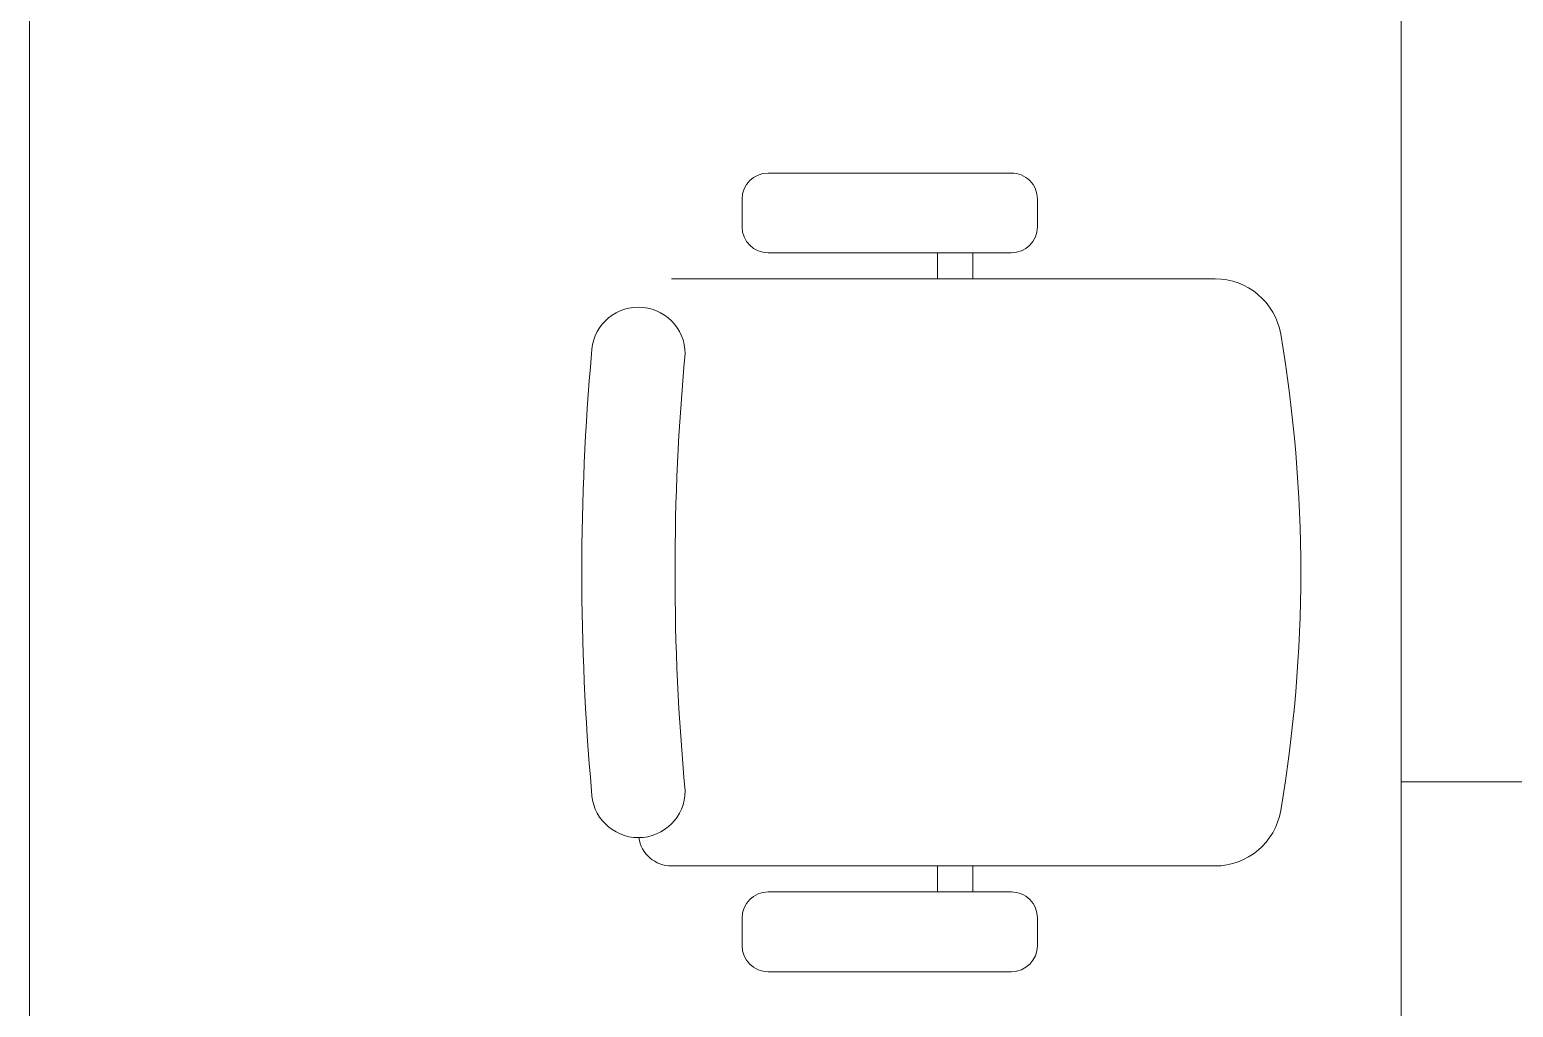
# Model space of a CAD drawing. Header units: millimetres. Extents: x -2143172 to 5255, y -610845 to 279739.
# Drawn here: x -1230791 to -1229677, y -23884 to -23149 of the extents above; entities that cross this region are included whole.
import ezdxf

# ---------------------------------------------------------------- set-up
doc = ezdxf.new("R2010")
doc.units = ezdxf.units.MM
doc.header["$LTSCALE"] = 30
doc.linetypes.add('HIDDEN', pattern=[9.525, 6.35, -3.175])
doc.layers.get('0').update_dxf_attribs({"lineweight": 5})
for name, color, linetype, lineweight in [('LOADING', 163, 'Continuous', 5), ('NEW', 1, 'Continuous', 5), ('Walls', 32, 'Continuous', 5)]:
    doc.layers.add(name, color=color, linetype=linetype, lineweight=lineweight)

# ---------------------------------------------------------------- blocks, each defined once
blk = doc.blocks.new('GF21043-P')
at = {"color": 0, "linetype": 'HIDDEN'}
blk.add_line((-0.4, 0.6), (-0.4, 0), dxfattribs=at)
at = {"color": 0}
blk.add_line((-0.8, 0), (0.8, 0), dxfattribs=at)
blk = doc.blocks.new('*X39')
at = {"color": 0}
for p, q in [((5, 3), (5, 3)), ((5, 3), (5, 3)), ((5, 3), (5, 3)), ((5, 3), (5, 3)), ((5, 3), (5, 3)), ((5, 3), (5, 3)), ((5, 3), (5, 3)), ((5, 3), (5, 3)), ((5, 3), (5, 3)), ((5, 3), (5, 3)), ((5, 3), (5, 3)), ((5, 3), (5, 3)), ((5, 3), (5, 3)), ((5, 3), (5, 3)), ((5, 3), (5, 3)), ((5, 3), (5, 3)), ((5, 3), (5, 3)), ((5, 3), (5, 3)), ((5, 3), (5, 3)), ((5, 3), (5, 3)), ((5, 3), (5, 3)), ((5, 3), (5, 3)), ((5, 3), (5, 3)), ((5, 3), (5, 3)), ((5, 3), (5, 3)), ((5, 3), (5, 3)), ((5, 3), (5, 3)), ((5, 3), (5, 3)), ((5, 3), (5, 3)), ((5, 3), (5, 3)), ((5, 3), (5, 3)), ((5, 3), (5, 3)), ((5, 3), (5, 3)), ((5, 3), (5, 3)), ((5, 3), (5, 3)), ((5, 3), (5, 3)), ((5, 3), (5, 3)), ((5, 3), (5, 3)), ((5, 3), (5, 3)), ((5, 3), (5, 3)), ((5, 3), (5, 3)), ((5, 3), (5, 3)), ((5, 3), (5, 3)), ((5, 3), (5, 3)), ((5, 3), (5, 3)), ((5, 3), (5, 3)), ((5, 3), (5, 3)), ((5, 3), (5, 3)), ((5, 3), (5, 3)), ((5, 3), (5, 3)), ((5, 3), (5, 3)), ((5, 3), (5, 3)), ((5, 3), (5, 3)), ((5, 3), (5, 3)), ((5, 3), (5, 3)), ((5, 3), (5, 3)), ((5, 3), (5, 3)), ((5, 3), (5, 3)), ((5, 3), (5, 3)), ((5, 3), (5, 3)), ((5, 3), (5, 3)), ((5, 3), (5, 3)), ((5, 3), (5, 3)), ((5, 3), (5, 3)), ((5, 3), (5, 3)), ((5, 3), (5, 3)), ((6, 3), (5, 3)), ((5, 3), (5, 3)), ((6, 3), (5, 3)), ((5, 3), (5, 3)), ((6, 3), (5, 3)), ((5, 3), (5, 3)), ((6, 3), (5, 3)), ((5, 3), (5, 3)), ((5, 3), (5, 3)), ((5, 3), (5, 3)), ((5, 3), (5, 3)), ((5, 3), (5, 3)), ((5, 3), (5, 3)), ((5, 3), (5, 3)), ((5, 3), (5, 3)), ((5, 3), (5, 3)), ((5, 3), (5, 3)), ((5, 3), (5, 3)), ((5, 3), (5, 3)), ((5, 3), (5, 3)), ((5, 3), (5, 3)), ((5, 3), (5, 3)), ((5, 3), (5, 3)), ((5, 3), (5, 3)), ((5, 3), (5, 3)), ((5, 3), (5, 3)), ((5, 3), (5, 3)), ((5, 3), (5, 3)), ((5, 3), (5, 3)), ((5, 3), (5, 3)), ((6, 3), (6, 3)), ((6, 3), (6, 3)), ((6, 3), (6, 3)), ((6, 3), (6, 3)), ((6, 3), (6, 3)), ((6, 3), (6, 3)), ((6, 3), (6, 3)), ((6, 3), (6, 3)), ((6, 3), (6, 3)), ((6, 3), (6, 3)), ((6, 3), (6, 3)), ((6, 3), (6, 3)), ((6, 3), (6, 3)), ((6, 3), (6, 3)), ((6, 3), (6, 3)), ((6, 3), (6, 3)), ((6, 3), (6, 3)), ((6, 3), (6, 3)), ((6, 3), (6, 3)), ((6, 3), (6, 3)), ((6, 3), (6, 3)), ((6, 3), (6, 3)), ((6, 3), (6, 3)), ((6, 3), (6, 3)), ((6, 3), (6, 3)), ((6, 3), (6, 3)), ((6, 3), (6, 3)), ((6, 3), (6, 3)), ((6, 3), (6, 3)), ((6, 3), (6, 3)), ((6, 3), (6, 3)), ((6, 3), (6, 3)), ((6, 3), (6, 3)), ((6, 3), (6, 3)), ((6, 3), (6, 3)), ((6, 3), (6, 3)), ((6, 3), (6, 3)), ((6, 3), (6, 3)), ((6, 3), (6, 3)), ((6, 3), (6, 3)), ((6, 3), (6, 3)), ((6, 3), (6, 3)), ((6, 3), (6, 3)), ((6, 3), (6, 3)), ((6, 3), (6, 3)), ((6, 3), (6, 3)), ((6, 3), (6, 3)), ((6, 3), (6, 3)), ((6, 3), (6, 3)), ((6, 3), (6, 3)), ((6, 3), (6, 3)), ((6, 3), (6, 3)), ((6, 3), (6, 3)), ((6, 3), (6, 3)), ((6, 3), (6, 3)), ((6, 3), (6, 3)), ((6, 3), (6, 3)), ((6, 3), (6, 3)), ((6, 3), (6, 3)), ((6, 3), (6, 3)), ((6, 3), (6, 3)), ((6, 3), (6, 3)), ((6, 3), (6, 3)), ((6, 3), (6, 3)), ((6, 3), (6, 3)), ((6, 3), (6, 3)), ((6, 3), (6, 3)), ((6, 3), (6, 3)), ((6, 3), (6, 3)), ((6, 3), (6, 3)), ((6, 3), (6, 3)), ((6, 3), (6, 3)), ((6, 3), (6, 3)), ((6, 3), (6, 3)), ((6, 3), (6, 3)), ((6, 3), (6, 3)), ((6, 3), (6, 3)), ((6, 3), (6, 3)), ((6, 3), (6, 3)), ((6, 3), (6, 3)), ((6, 3), (6, 3)), ((6, 3), (6, 3)), ((6, 3), (6, 3)), ((6, 3), (6, 3)), ((6, 3), (6, 3)), ((6, 3), (6, 3)), ((6, 3), (6, 3)), ((6, 3), (6, 3)), ((6, 3), (6, 3)), ((6, 3), (6, 3)), ((6, 3), (6, 3)), ((6, 3), (6, 3)), ((6, 3), (6, 3)), ((6, 3), (6, 3)), ((6, 3), (6, 3)), ((6, 3), (6, 3)), ((6, 3), (6, 3)), ((6, 3), (6, 3)), ((6, 3), (6, 3)), ((6, 3), (6, 3)), ((6, 3), (6, 3)), ((6, 3), (6, 3)), ((6, 3), (6, 3)), ((6, 3), (6, 3)), ((6, 3), (6, 3)), ((6, 3), (6, 3)), ((6, 3), (6, 3)), ((6, 3), (6, 3)), ((6, 3), (6, 3)), ((6, 3), (6, 3)), ((6, 3), (6, 3)), ((6, 3), (6, 3)), ((6, 3), (6, 3)), ((6, 3), (6, 3)), ((6, 3), (6, 3)), ((6, 3), (6, 3)), ((6, 3), (6, 3)), ((6, 3), (6, 3)), ((6, 3), (6, 3)), ((6, 3), (6, 3)), ((6, 3), (6, 3)), ((6, 3), (6, 3)), ((6, 3), (6, 3)), ((6, 3), (6, 3)), ((6, 3), (6, 3)), ((6, 3), (6, 3)), ((6, 3), (6, 3)), ((6, 3), (6, 3)), ((6, 3), (6, 3)), ((6, 3), (6, 3)), ((6, 3), (6, 3)), ((6, 3), (6, 3)), ((6, 3), (6, 3)), ((6, 3), (6, 3)), ((6, 3), (6, 3)), ((6, 3), (6, 3)), ((6, 3), (6, 3)), ((6, 3), (6, 3)), ((6, 3), (6, 3)), ((6, 3), (6, 3)), ((6, 3), (6, 3)), ((6, 3), (6, 3)), ((6, 3), (6, 3)), ((6, 3), (6, 3)), ((6, 3), (6, 3)), ((6, 3), (6, 3)), ((6, 3), (6, 3)), ((6, 3), (6, 3)), ((6, 3), (6, 3)), ((6, 3), (6, 3)), ((6, 3), (6, 3)), ((6, 3), (6, 3)), ((6, 3), (6, 3)), ((6, 3), (6, 3)), ((6, 3), (6, 3)), ((6, 3), (6, 3)), ((6, 3), (6, 3)), ((6, 3), (6, 3)), ((6, 3), (6, 3)), ((6, 3), (6, 3)), ((6, 3), (6, 3)), ((6, 3), (6, 3)), ((6, 3), (6, 3)), ((6, 3), (6, 3)), ((6, 3), (6, 3)), ((6, 3), (6, 3)), ((6, 3), (6, 3)), ((6, 3), (6, 3)), ((6, 3), (6, 3)), ((6, 3), (6, 3)), ((6, 3), (6, 3)), ((6, 3), (6, 3)), ((6, 3), (6, 3)), ((6, 3), (6, 3)), ((6, 3), (6, 3)), ((6, 3), (6, 3)), ((6, 3), (6, 3)), ((6, 3), (6, 3)), ((6, 3), (6, 3)), ((6, 3), (6, 3)), ((6, 3), (6, 3)), ((6, 3), (6, 3)), ((6, 3), (6, 3)), ((6, 3), (6, 3)), ((6, 3), (6, 3)), ((6, 3), (6, 3)), ((6, 3), (6, 3)), ((6, 3), (6, 3)), ((6, 3), (6, 3)), ((6, 3), (6, 3)), ((6, 3), (6, 3)), ((6, 3), (6, 3)), ((6, 3), (6, 3)), ((6, 3), (6, 3)), ((6, 3), (6, 3)), ((6, 3), (6, 3)), ((6, 3), (6, 3)), ((6, 3), (6, 3)), ((6, 3), (6, 3)), ((6, 3), (6, 3)), ((6, 3), (6, 3)), ((6, 3), (6, 3)), ((6, 3), (6, 3)), ((6, 3), (6, 3)), ((6, 3), (5, 3)), ((6, 3), (5, 3)), ((6, 3), (5, 3)), ((6, 3), (5, 3)), ((6, 3), (5, 3)), ((6, 3), (6, 3)), ((6, 3), (6, 3)), ((6, 3), (6, 3)), ((6, 3), (6, 3)), ((6, 3), (6, 3)), ((6, 3), (6, 3)), ((6, 3), (6, 3)), ((6, 3), (6, 3)), ((6, 3), (6, 3)), ((6, 3), (6, 3)), ((6, 3), (6, 3)), ((6, 3), (6, 3)), ((6, 3), (6, 3)), ((6, 3), (6, 3)), ((6, 3), (6, 3)), ((6, 3), (6, 3)), ((6, 3), (6, 3)), ((6, 3), (6, 3)), ((6, 3), (6, 3)), ((6, 3), (6, 3)), ((6, 3), (6, 3)), ((6, 3), (6, 3)), ((6, 3), (6, 3)), ((6, 3), (6, 3)), ((6, 3), (6, 3)), ((6, 3), (6, 3)), ((6, 3), (6, 3)), ((6, 3), (6, 3)), ((6, 3), (6, 3)), ((6, 3), (6, 3)), ((6, 3), (6, 3)), ((6, 3), (6, 3)), ((6, 3), (6, 3)), ((6, 3), (6, 3)), ((6, 3), (6, 3)), ((6, 3), (6, 3)), ((6, 3), (6, 3)), ((6, 3), (6, 3)), ((6, 3), (6, 3)), ((6, 3), (6, 3)), ((6, 3), (6, 3)), ((6, 3), (6, 3)), ((6, 3), (6, 3)), ((6, 3), (6, 3)), ((6, 3), (6, 3)), ((6, 3), (6, 3)), ((6, 3), (6, 3)), ((6, 3), (6, 3)), ((6, 3), (6, 3)), ((6, 3), (6, 3)), ((6, 3), (6, 3)), ((6, 3), (6, 3)), ((6, 3), (6, 3)), ((6, 3), (6, 3)), ((6, 3), (6, 3)), ((6, 3), (6, 3)), ((6, 3), (6, 3)), ((6, 3), (6, 3)), ((6, 3), (6, 3)), ((6, 3), (6, 3)), ((6, 3), (6, 3)), ((6, 3), (6, 3)), ((6, 3), (6, 3)), ((6, 3), (6, 3)), ((6, 3), (6, 3)), ((6, 3), (6, 3)), ((6, 3), (6, 3)), ((6, 3), (6, 3)), ((6, 3), (6, 3)), ((6, 3), (6, 3)), ((6, 3), (6, 3)), ((6, 3), (6, 3)), ((6, 3), (6, 3)), ((6, 3), (6, 3)), ((6, 3), (6, 3)), ((6, 3), (6, 3)), ((6, 3), (6, 3)), ((6, 3), (6, 3)), ((6, 3), (6, 3)), ((6, 3), (6, 3)), ((6, 3), (6, 3)), ((6, 3), (6, 3)), ((6, 3), (6, 3)), ((6, 3), (6, 3)), ((6, 3), (6, 3)), ((6, 3), (6, 3)), ((6, 3), (6, 3)), ((6, 3), (6, 3)), ((6, 3), (6, 3)), ((6, 3), (6, 3)), ((6, 3), (6, 3)), ((6, 3), (6, 3)), ((6, 3), (6, 3)), ((6, 3), (6, 3)), ((6, 3), (6, 3)), ((6, 3), (6, 3)), ((6, 3), (6, 3)), ((6, 3), (6, 3)), ((6, 3), (6, 3)), ((6, 3), (6, 3)), ((6, 3), (6, 3)), ((6, 3), (6, 3)), ((6, 3), (6, 3)), ((6, 3), (6, 3)), ((6, 3), (6, 3)), ((6, 3), (6, 3)), ((6, 3), (6, 3)), ((6, 3), (6, 3)), ((6, 3), (6, 3)), ((6, 3), (6, 3)), ((6, 3), (6, 3)), ((6, 3), (6, 3)), ((6, 3), (6, 3)), ((6, 3), (6, 3)), ((6, 3), (6, 3)), ((6, 3), (6, 3)), ((6, 3), (6, 3)), ((6, 3), (6, 3)), ((6, 3), (6, 3)), ((6, 3), (6, 3)), ((6, 3), (6, 3)), ((6, 3), (6, 3)), ((6, 3), (6, 3)), ((6, 3), (6, 3)), ((6, 3), (6, 3)), ((6, 3), (6, 3)), ((6, 3), (6, 3)), ((6, 3), (6, 3)), ((6, 3), (6, 3)), ((6, 3), (6, 3)), ((6, 3), (6, 3)), ((6, 3), (6, 3)), ((6, 3), (6, 3)), ((6, 3), (6, 3)), ((6, 3), (6, 3)), ((6, 3), (6, 3)), ((6, 3), (6, 3)), ((6, 3), (6, 3)), ((6, 3), (6, 3)), ((6, 3), (6, 3)), ((6, 3), (6, 3)), ((6, 3), (6, 3)), ((6, 3), (6, 3)), ((6, 3), (6, 3)), ((6, 3), (6, 3)), ((6, 3), (6, 3)), ((6, 3), (6, 3)), ((6, 3), (6, 3)), ((6, 3), (6, 3)), ((6, 3), (6, 3)), ((6, 3), (6, 3)), ((6, 3), (6, 3)), ((6, 3), (6, 3)), ((6, 3), (6, 3)), ((6, 3), (6, 3)), ((6, 3), (6, 3)), ((6, 3), (6, 3)), ((6, 3), (6, 3)), ((6, 3), (6, 3)), ((6, 3), (6, 3)), ((6, 3), (6, 3)), ((6, 3), (6, 3)), ((6, 3), (6, 3)), ((6, 3), (6, 3)), ((6, 3), (6, 3)), ((6, 3), (6, 3)), ((6, 3), (6, 3)), ((6, 3), (6, 3)), ((6, 3), (6, 3)), ((6, 3), (6, 3)), ((6, 3), (6, 3)), ((6, 3), (6, 3)), ((6, 3), (6, 3)), ((6, 3), (6, 3)), ((6, 3), (6, 3)), ((6, 3), (6, 3)), ((6, 3), (6, 3)), ((6, 3), (6, 3)), ((6, 3), (6, 3)), ((6, 3), (6, 3)), ((6, 3), (6, 3)), ((6, 3), (6, 3)), ((6, 3), (6, 3)), ((6, 3), (6, 3)), ((6, 3), (6, 3)), ((6, 3), (6, 3)), ((6, 3), (6, 3)), ((6, 3), (6, 3)), ((6, 3), (6, 3)), ((6, 3), (6, 3)), ((6, 3), (6, 3)), ((6, 3), (6, 3)), ((6, 3), (6, 3)), ((6, 3), (6, 3)), ((6, 3), (6, 3)), ((6, 3), (6, 3)), ((6, 3), (6, 3)), ((6, 3), (6, 3)), ((6, 3), (6, 3)), ((6, 3), (6, 3)), ((6, 3), (6, 3)), ((6, 3), (6, 3)), ((6, 3), (6, 3)), ((6, 3), (6, 3)), ((6, 3), (6, 3)), ((6, 3), (6, 3)), ((6, 3), (6, 3)), ((6, 3), (6, 3)), ((6, 3), (6, 3)), ((6, 3), (6, 3)), ((6, 3), (6, 3)), ((6, 3), (6, 3)), ((6, 3), (6, 3)), ((6, 3), (6, 3)), ((6, 3), (6, 3)), ((6, 3), (6, 3)), ((6, 3), (6, 3)), ((6, 3), (6, 3)), ((6, 3), (6, 3)), ((6, 3), (6, 3)), ((6, 3), (6, 3)), ((6, 3), (6, 3)), ((6, 3), (6, 3)), ((6, 3), (6, 3)), ((6, 3), (6, 3)), ((6, 3), (6, 3)), ((6, 3), (6, 3)), ((6, 3), (6, 3)), ((6, 3), (6, 3)), ((6, 3), (6, 3)), ((6, 3), (6, 3)), ((6, 3), (6, 3)), ((6, 3), (6, 3)), ((6, 3), (6, 3)), ((6, 3), (6, 3)), ((6, 3), (6, 3)), ((6, 3), (6, 3)), ((6, 3), (6, 3)), ((6, 3), (6, 3)), ((6, 3), (6, 3)), ((6, 3), (6, 3)), ((6, 3), (6, 3)), ((6, 3), (6, 3)), ((6, 3), (6, 3)), ((6, 3), (6, 3)), ((6, 3), (6, 3)), ((6, 3), (6, 3)), ((6, 3), (6, 3)), ((6, 3), (6, 3)), ((6, 3), (6, 3)), ((6, 3), (6, 3)), ((6, 3), (6, 3)), ((6, 3), (6, 3)), ((6, 3), (6, 3)), ((6, 3), (6, 3)), ((6, 3), (6, 3)), ((6, 3), (6, 3)), ((6, 3), (6, 3)), ((6, 3), (6, 3)), ((6, 3), (6, 3)), ((6, 3), (6, 3)), ((6, 3), (6, 3)), ((6, 3), (6, 3)), ((6, 3), (6, 3)), ((6, 3), (6, 3)), ((6, 3), (6, 3)), ((6, 3), (6, 3)), ((6, 3), (6, 3)), ((6, 3), (6, 3)), ((6, 3), (6, 3)), ((6, 3), (6, 3)), ((6, 3), (6, 3)), ((6, 3), (6, 3)), ((6, 3), (6, 3)), ((6, 3), (6, 3)), ((6, 3), (6, 3)), ((6, 3), (6, 3)), ((6, 3), (6, 3)), ((6, 3), (6, 3)), ((6, 3), (6, 3)), ((6, 3), (6, 3)), ((6, 3), (6, 3)), ((6, 3), (6, 3)), ((6, 3), (6, 3)), ((6, 3), (6, 3)), ((6, 3), (6, 3)), ((6, 3), (6, 3)), ((6, 3), (6, 3)), ((6, 3), (6, 3)), ((6, 3), (6, 3)), ((6, 3), (6, 3)), ((6, 3), (6, 3)), ((6, 3), (6, 3)), ((6, 3), (6, 3)), ((6, 3), (6, 3)), ((6, 3), (6, 3)), ((6, 3), (6, 3)), ((6, 3), (6, 3)), ((6, 3), (6, 3)), ((6, 3), (6, 3)), ((6, 3), (6, 3)), ((6, 3), (6, 3)), ((6, 3), (6, 3)), ((6, 3), (6, 3)), ((6, 3), (6, 3)), ((6, 3), (6, 3)), ((6, 3), (6, 3)), ((6, 3), (6, 3)), ((6, 3), (6, 3)), ((6, 3), (6, 3)), ((6, 3), (6, 3)), ((6, 3), (6, 3)), ((6, 3), (6, 3)), ((6, 3), (6, 3)), ((6, 3), (6, 3)), ((6, 3), (6, 3)), ((6, 3), (6, 3))]:
    blk.add_line(p, q, dxfattribs=at)
blk = doc.blocks.new('*X40')
at = {"color": 0}
for p, q in [((13, 1), (13, 1)), ((13, 1), (13, 1)), ((13, 1), (13, 1)), ((13, 1), (13, 1)), ((13, 1), (13, 1)), ((13, 1), (13, 1)), ((13, 1), (13, 1)), ((13, 1), (13, 1)), ((13, 1), (13, 1)), ((13, 1), (13, 1)), ((13, 1), (13, 1)), ((13, 1), (13, 1)), ((13, 1), (13, 1)), ((13, 1), (13, 1)), ((13, 1), (13, 1)), ((13, 1), (14, 1)), ((13, 1), (14, 1)), ((13, 1), (14, 1)), ((13, 1), (13, 1)), ((13, 1), (13, 1)), ((13, 1), (13, 1)), ((13, 1), (13, 1)), ((13, 1), (13, 1)), ((13, 1), (13, 1)), ((13, 1), (13, 1)), ((13, 1), (13, 1)), ((13, 1), (13, 1)), ((13, 1), (13, 1)), ((13, 1), (13, 1)), ((13, 1), (13, 1)), ((13, 1), (13, 1)), ((13, 1), (13, 1)), ((13, 1), (13, 1)), ((13, 1), (13, 1)), ((13, 1), (13, 1)), ((13, 1), (13, 1)), ((13, 1), (13, 1)), ((13, 1), (13, 1)), ((13, 1), (13, 1)), ((13, 1), (13, 1)), ((13, 1), (13, 1)), ((13, 1), (13, 1)), ((13, 1), (13, 1)), ((13, 1), (13, 1)), ((13, 1), (13, 1)), ((13, 1), (13, 1)), ((13, 1), (13, 1)), ((13, 1), (13, 1)), ((13, 1), (13, 1)), ((13, 1), (13, 1)), ((13, 1), (13, 1)), ((13, 1), (13, 1)), ((13, 1), (13, 1)), ((13, 1), (13, 1)), ((13, 1), (13, 1)), ((13, 1), (13, 1)), ((13, 1), (13, 1)), ((13, 1), (13, 1)), ((13, 1), (13, 1)), ((13, 1), (13, 1)), ((13, 1), (13, 1)), ((13, 1), (13, 1)), ((13, 1), (13, 1)), ((13, 1), (13, 1)), ((13, 1), (13, 1)), ((13, 1), (13, 1)), ((13, 1), (13, 1)), ((13, 1), (13, 1)), ((13, 1), (13, 1)), ((13, 1), (13, 1)), ((13, 1), (13, 1)), ((13, 1), (13, 1)), ((13, 1), (13, 1)), ((13, 1), (13, 1)), ((13, 1), (13, 1)), ((13, 1), (13, 1)), ((13, 1), (13, 1)), ((13, 1), (13, 1)), ((13, 1), (13, 1)), ((13, 1), (13, 1)), ((13, 1), (13, 1)), ((13, 1), (13, 1)), ((13, 1), (13, 1)), ((13, 1), (13, 1)), ((13, 1), (13, 1)), ((13, 1), (13, 1)), ((13, 1), (13, 1)), ((13, 1), (13, 1)), ((13, 1), (13, 1)), ((13, 1), (13, 1)), ((13, 1), (13, 1)), ((13, 1), (13, 1)), ((13, 1), (13, 1)), ((13, 1), (13, 1)), ((13, 1), (13, 1)), ((13, 1), (13, 1)), ((13, 1), (13, 1)), ((13, 1), (13, 1)), ((13, 1), (13, 1)), ((13, 1), (13, 1)), ((13, 1), (13, 1)), ((13, 1), (13, 1)), ((13, 1), (13, 1)), ((13, 1), (13, 1)), ((13, 1), (13, 1)), ((13, 1), (13, 1)), ((13, 1), (13, 1)), ((13, 1), (13, 1)), ((13, 1), (13, 1)), ((13, 1), (13, 1)), ((13, 1), (13, 1)), ((13, 1), (13, 1)), ((13, 1), (13, 1)), ((13, 1), (13, 1)), ((13, 1), (13, 1)), ((13, 1), (13, 1)), ((13, 1), (13, 1)), ((13, 1), (13, 1)), ((13, 1), (13, 1)), ((13, 1), (13, 1)), ((13, 1), (13, 1)), ((13, 1), (13, 1)), ((13, 1), (13, 1)), ((13, 1), (14, 1)), ((13, 0), (13, 0)), ((13, 0), (13, 0)), ((13, 0), (13, 0)), ((13, 0), (13, 0)), ((13, 0), (13, 0)), ((13, 0), (13, 0)), ((13, 0), (13, 0)), ((13, 0), (13, 0)), ((13, 0), (13, 0)), ((13, 0), (13, 0)), ((13, 0), (13, 0)), ((13, 0), (13, 0)), ((13, 0), (13, 0)), ((13, 0), (13, 0)), ((13, 0), (13, 0)), ((13, 0), (13, 0)), ((13, 0), (13, 0)), ((13, 0), (13, 0)), ((13, 0), (13, 0)), ((13, 0), (13, 0)), ((13, 0), (13, 0)), ((13, 0), (13, 0)), ((13, 0), (13, 0)), ((13, 0), (13, 0)), ((13, 0), (13, 0)), ((13, 0), (13, 0)), ((13, 0), (13, 0)), ((13, 0), (13, 0)), ((13, 0), (13, 0)), ((13, 0), (13, 0)), ((13, 0), (13, 0)), ((13, 0), (13, 0)), ((13, 0), (13, 0)), ((13, 0), (13, 0)), ((13, 0), (13, 0)), ((13, 0), (13, 0)), ((13, 0), (13, 0)), ((13, 0), (13, 0)), ((13, 0), (13, 0)), ((13, 0), (13, 0)), ((13, 0), (13, 0)), ((13, 0), (13, 0)), ((13, 0), (13, 0)), ((13, 0), (13, 0)), ((13, 0), (13, 0)), ((13, 0), (13, 0)), ((13, 0), (13, 0)), ((13, 0), (13, 0)), ((13, 0), (14, 0)), ((13, 0), (14, 0)), ((13, 0), (13, 0)), ((13, 0), (14, 0)), ((14, 1), (14, 1)), ((14, 1), (14, 1)), ((14, 1), (14, 1)), ((14, 1), (14, 1)), ((14, 1), (14, 1)), ((14, 1), (14, 1)), ((14, 1), (14, 1)), ((14, 1), (14, 1)), ((14, 1), (14, 1)), ((14, 1), (14, 1)), ((14, 1), (14, 1)), ((14, 1), (14, 1)), ((14, 1), (14, 1)), ((14, 1), (14, 1)), ((14, 1), (14, 1)), ((14, 1), (14, 1)), ((14, 1), (14, 1)), ((14, 1), (14, 1)), ((14, 1), (14, 1)), ((14, 1), (14, 1)), ((14, 1), (14, 1)), ((14, 1), (14, 1)), ((14, 1), (14, 1)), ((14, 1), (14, 1)), ((14, 1), (14, 1)), ((14, 1), (14, 1)), ((14, 1), (14, 1)), ((14, 1), (14, 1)), ((14, 1), (14, 1)), ((14, 1), (14, 1)), ((14, 1), (14, 1)), ((14, 1), (14, 1)), ((14, 1), (14, 1)), ((14, 1), (14, 1)), ((14, 1), (14, 1)), ((14, 1), (14, 1)), ((14, 1), (14, 1)), ((14, 1), (14, 1)), ((14, 1), (14, 1)), ((14, 1), (14, 1)), ((14, 1), (14, 1)), ((14, 1), (14, 1)), ((14, 1), (14, 1)), ((14, 1), (14, 1)), ((14, 1), (14, 1)), ((14, 1), (14, 1)), ((14, 1), (14, 1)), ((14, 1), (14, 1)), ((14, 1), (14, 1)), ((14, 1), (14, 1)), ((14, 1), (14, 1)), ((14, 1), (14, 1)), ((14, 1), (14, 1)), ((14, 1), (14, 1)), ((14, 1), (14, 1)), ((14, 1), (14, 1)), ((14, 1), (14, 1)), ((14, 1), (14, 1)), ((14, 1), (14, 1)), ((14, 1), (14, 1)), ((14, 1), (14, 1)), ((14, 1), (14, 1)), ((14, 1), (14, 1)), ((14, 1), (14, 1)), ((14, 1), (14, 1)), ((14, 1), (14, 1)), ((14, 1), (14, 1)), ((14, 1), (14, 1)), ((14, 1), (14, 1)), ((14, 1), (14, 1)), ((14, 1), (14, 1)), ((14, 1), (14, 1)), ((14, 1), (14, 1)), ((14, 1), (14, 1)), ((14, 1), (14, 1)), ((14, 1), (14, 1)), ((14, 1), (14, 1)), ((14, 1), (14, 1)), ((14, 1), (14, 1)), ((14, 1), (14, 1)), ((14, 1), (14, 1)), ((14, 1), (14, 1)), ((14, 1), (14, 1)), ((14, 1), (14, 1)), ((14, 1), (14, 1)), ((14, 1), (14, 1)), ((14, 1), (14, 1)), ((14, 1), (14, 1)), ((14, 1), (14, 1)), ((14, 1), (14, 1)), ((14, 1), (14, 1)), ((14, 1), (14, 1)), ((14, 1), (14, 1)), ((14, 1), (14, 1)), ((14, 0), (14, 0)), ((14, 0), (14, 0)), ((14, 0), (14, 0)), ((14, 0), (14, 0)), ((14, 0), (14, 0)), ((14, 0), (14, 0)), ((14, 0), (14, 0)), ((14, 0), (14, 0)), ((14, 0), (14, 0)), ((14, 0), (14, 0)), ((14, 0), (14, 0)), ((14, 0), (14, 0)), ((14, 0), (14, 0)), ((14, 0), (14, 0)), ((14, 0), (14, 0)), ((14, 0), (14, 0)), ((14, 0), (14, 0)), ((14, 0), (14, 0)), ((14, 0), (14, 0)), ((14, 0), (14, 0)), ((14, 0), (14, 0)), ((14, 0), (14, 0)), ((14, 0), (14, 0)), ((14, 0), (14, 0)), ((14, 0), (14, 0)), ((14, 0), (14, 0)), ((14, 0), (14, 0)), ((14, 0), (14, 0)), ((14, 0), (14, 0)), ((14, 0), (14, 0)), ((14, 0), (14, 0)), ((14, 0), (14, 0)), ((14, 0), (14, 0)), ((14, 0), (14, 0)), ((14, 0), (14, 0)), ((14, 0), (14, 0)), ((14, 0), (14, 0)), ((14, 0), (14, 0)), ((14, 0), (14, 0)), ((14, 0), (14, 0)), ((14, 0), (14, 0)), ((14, 0), (14, 0)), ((14, 0), (14, 0)), ((14, 0), (14, 0)), ((14, 0), (14, 0)), ((14, 0), (14, 0)), ((14, 0), (14, 0)), ((14, 0), (14, 0)), ((13, 0), (13, 0)), ((13, 0), (14, 0)), ((13, 0), (13, 0)), ((13, 0), (14, 0)), ((13, 0), (13, 0)), ((13, 0), (14, 0)), ((13, 0), (13, 0)), ((13, 0), (13, 0)), ((13, 0), (13, 0)), ((13, 0), (13, 0)), ((13, 0), (14, 0)), ((13, 0), (13, 0)), ((13, 0), (14, 0)), ((13, 0), (13, 0)), ((13, 0), (14, 0)), ((13, 0), (13, 0)), ((13, 0), (14, 0)), ((13, 0), (13, 0)), ((13, 0), (14, 0)), ((13, 0), (13, 0)), ((13, 0), (14, 0)), ((13, 0), (13, 0)), ((13, 0), (14, 0)), ((13, 0), (13, 0)), ((13, 0), (13, 0)), ((13, 0), (13, 0)), ((13, 0), (14, 0)), ((13, 0), (13, 0)), ((13, 0), (14, 0)), ((13, 0), (13, 0)), ((13, 0), (14, 0)), ((13, 0), (13, 0)), ((13, 0), (14, 0)), ((13, 0), (13, 0)), ((13, 0), (13, 0)), ((13, 0), (13, 0)), ((13, 0), (13, 0)), ((13, 0), (13, 0)), ((13, 0), (13, 0)), ((13, 0), (13, 0)), ((13, 0), (13, 0)), ((13, 0), (13, 0)), ((13, 0), (13, 0)), ((13, 0), (13, 0)), ((13, 0), (13, 0)), ((13, 0), (13, 0)), ((13, 0), (13, 0)), ((13, 0), (13, 0)), ((13, 0), (13, 0)), ((13, 0), (13, 0)), ((13, 0), (13, 0)), ((13, 0), (13, 0)), ((13, 0), (13, 0)), ((13, 0), (13, 0)), ((13, 0), (13, 0)), ((13, 0), (13, 0)), ((13, 0), (13, 0)), ((13, 0), (13, 0)), ((13, 0), (13, 0)), ((13, 0), (13, 0)), ((13, 0), (13, 0)), ((13, 0), (13, 0)), ((13, 0), (13, 0)), ((13, 0), (13, 0)), ((13, -1), (13, -1)), ((13, -1), (13, -1)), ((13, -1), (13, -1)), ((13, -1), (13, -1)), ((13, -1), (13, -1)), ((13, -1), (14, -1)), ((13, -1), (13, -1)), ((14, 0), (14, 0)), ((14, 0), (14, 0)), ((14, 0), (14, 0)), ((14, 0), (14, 0)), ((14, 0), (14, 0)), ((14, 0), (14, 0)), ((14, 0), (14, 0)), ((14, 0), (14, 0)), ((14, 0), (14, 0)), ((14, 0), (14, 0)), ((14, 0), (14, 0)), ((14, 0), (14, 0)), ((14, 0), (14, 0)), ((14, 0), (14, 0)), ((14, 0), (14, 0)), ((13, 0), (14, 0)), ((14, 0), (14, 0)), ((14, 0), (14, 0)), ((14, 0), (14, 0)), ((14, 0), (14, 0)), ((14, 0), (14, 0)), ((14, 0), (14, 0)), ((14, 0), (14, 0)), ((14, 0), (14, 0)), ((14, 0), (14, 0)), ((14, 0), (14, 0)), ((14, 0), (14, 0)), ((14, 0), (14, 0)), ((14, 0), (14, 0)), ((14, 0), (14, 0)), ((14, 0), (14, 0)), ((14, 0), (14, 0)), ((14, 0), (14, 0)), ((14, 0), (14, 0)), ((14, 0), (14, 0)), ((14, 0), (14, 0)), ((14, 0), (14, 0)), ((14, 0), (14, 0)), ((14, 0), (14, 0)), ((14, 0), (14, 0)), ((14, 0), (14, 0)), ((14, 0), (14, 0)), ((14, 0), (14, 0)), ((14, 0), (14, 0)), ((14, 0), (14, 0)), ((14, 0), (14, 0)), ((14, 0), (14, 0)), ((14, 0), (14, 0)), ((14, 0), (14, 0)), ((14, 0), (14, 0)), ((14, -1), (14, -1)), ((14, -1), (14, -1)), ((14, -1), (14, -1)), ((14, -1), (14, -1)), ((14, -1), (14, -1))]:
    blk.add_line(p, q, dxfattribs=at)
blk = doc.blocks.new('GF21018-P')
at = {"color": 0}
for p, q in [((-0.2207, 0.4756), (-0.2207, 0.0675)), ((0.2205, 0.4756), (0.2205, 0.0675)), ((-0.2806, 0.3422), (-0.2598, 0.3422)), ((0.2596, 0.3422), (0.2804, 0.3422)), ((-0.3002, 0.3226), (-0.3002, 0.14)), ((-0.2402, 0.3226), (-0.2402, 0.14)), ((0.24, 0.3226), (0.24, 0.14)), ((0.3, 0.3226), (0.3, 0.14)), ((-0.2402, 0.2937), (-0.2207, 0.2937)), ((0.2205, 0.2937), (0.24, 0.2937)), ((-0.2402, 0.2671), (-0.2207, 0.2671)), ((0.2205, 0.2671), (0.24, 0.2671)), ((-0.2806, 0.1204), (-0.2598, 0.1204)), ((0.2596, 0.1204), (0.2804, 0.1204))]:
    blk.add_line(p, q, dxfattribs=at)
for points in [[(0.24, 0.2937), (0.24, 0.2937), (0.24, 0.2937), (0.24, 0.2937), (0.24, 0.2937), (0.24, 0.2937), (0.24, 0.2937), (0.24, 0.2937), (0.24, 0.2937), (0.24, 0.2937), (0.24, 0.2937), (0.24, 0.2937), (0.24, 0.2937), (0.24, 0.2937), (0.24, 0.2937), (0.24, 0.2937), (0.24, 0.2937), (0.24, 0.2937), (0.24, 0.2937), (0.24, 0.2937), (0.24, 0.2937), (0.24, 0.2937), (0.24, 0.2937), (0.24, 0.2937), (0.24, 0.2937), (0.24, 0.2937), (0.24, 0.2937), (0.24, 0.2937), (0.24, 0.2937), (0.24, 0.2937), (0.24, 0.2937), (0.24, 0.2937), (0.24, 0.2937), (0.24, 0.2937), (0.24, 0.2937), (0.24, 0.2937), (0.24, 0.2937), (0.24, 0.2937), (0.24, 0.2937), (0.24, 0.2937), (0.24, 0.2937), (0.24, 0.2937), (0.24, 0.2937), (0.24, 0.2937), (0.24, 0.2937), (0.24, 0.2937), (0.24, 0.2937), (0.24, 0.2937), (0.24, 0.2937), (0.24, 0.2937), (0.24, 0.2937), (0.24, 0.2937), (0.24, 0.2937), (0.24, 0.2937), (0.24, 0.2937), (0.24, 0.2937), (0.24, 0.2937), (0.24, 0.2937), (0.24, 0.2937), (0.24, 0.2937), (0.24, 0.2937), (0.24, 0.2937), (0.24, 0.2937), (0.24, 0.2937), (0.24, 0.2937), (0.24, 0.2937), (0.24, 0.2937), (0.24, 0.2937), (0.24, 0.2937), (0.24, 0.2937), (0.24, 0.2937), (0.24, 0.2937), (0.24, 0.2937), (0.24, 0.2937), (0.24, 0.2937), (0.24, 0.2937), (0.24, 0.2937), (0.24, 0.2937), (0.24, 0.2937), (0.24, 0.2937), (0.24, 0.2937), (0.24, 0.2937), (0.24, 0.2937), (0.24, 0.2937), (0.24, 0.2937), (0.24, 0.2937), (0.24, 0.2937), (0.24, 0.2937), (0.24, 0.2937), (0.24, 0.2937), (0.24, 0.2937), (0.24, 0.2937), (0.24, 0.2937), (0.24, 0.2937), (0.24, 0.2937), (0.24, 0.2937), (0.24, 0.2937), (0.24, 0.2937), (0.24, 0.2937), (0.24, 0.2937), (0.24, 0.2937), (0.24, 0.2937), (0.24, 0.2937), (0.24, 0.2937), (0.24, 0.2937), (0.24, 0.2937), (0.24, 0.2937), (0.24, 0.2937), (0.24, 0.2937), (0.24, 0.2937), (0.24, 0.2937), (0.24, 0.2937), (0.24, 0.2937), (0.24, 0.2937), (0.24, 0.2937), (0.24, 0.2937), (0.24, 0.2937), (0.24, 0.2937), (0.24, 0.2937), (0.24, 0.2937), (0.24, 0.2937), (0.24, 0.2937), (0.24, 0.2937), (0.24, 0.2937), (0.24, 0.2937), (0.24, 0.2937), (0.24, 0.2937), (0.24, 0.2937), (0.24, 0.2937), (0.24, 0.2937), (0.24, 0.2937), (0.24, 0.2937), (0.24, 0.2937), (0.24, 0.2937), (0.24, 0.2937), (0.24, 0.2937), (0.24, 0.2937), (0.24, 0.2937), (0.24, 0.2937), (0.24, 0.2937), (0.24, 0.2937), (0.24, 0.2937), (0.24, 0.2937), (0.24, 0.2937), (0.24, 0.2937), (0.24, 0.2937), (0.24, 0.2937), (0.24, 0.2937), (0.24, 0.2937), (0.24, 0.2937), (0.24, 0.2937), (0.24, 0.2937), (0.24, 0.2937), (0.24, 0.2937), (0.24, 0.2937), (0.24, 0.2937), (0.24, 0.2937), (0.24, 0.2937), (0.24, 0.2937), (0.24, 0.2937), (0.24, 0.2937), (0.24, 0.2937), (0.24, 0.2937), (0.24, 0.2937), (0.24, 0.2937), (0.24, 0.2937), (0.24, 0.2937), (0.24, 0.2937), (0.24, 0.2937), (0.24, 0.2937), (0.24, 0.2937), (0.24, 0.2937), (0.24, 0.2937), (0.24, 0.2937), (0.24, 0.2937), (0.24, 0.2937), (0.24, 0.2937), (0.24, 0.2937), (0.24, 0.2937), (0.24, 0.2937), (0.24, 0.2937), (0.24, 0.2937), (0.24, 0.2937), (0.24, 0.2937), (0.24, 0.2937), (0.24, 0.2937), (0.24, 0.2937), (0.24, 0.2937), (0.24, 0.2937), (0.24, 0.2937), (0.24, 0.2937), (0.24, 0.2937), (0.24, 0.2937), (0.24, 0.2937), (0.24, 0.2937), (0.24, 0.2937), (0.24, 0.2937), (0.24, 0.2937), (0.24, 0.2937), (0.24, 0.2937), (0.24, 0.2937), (0.24, 0.2937), (0.24, 0.2937), (0.24, 0.2937), (0.24, 0.2937), (0.24, 0.2937), (0.24, 0.2937), (0.24, 0.2937), (0.24, 0.2937), (0.24, 0.2937), (0.24, 0.2937), (0.24, 0.2937), (0.24, 0.2937), (0.24, 0.2937), (0.24, 0.2937), (0.24, 0.2937), (0.24, 0.2937), (0.24, 0.2937), (0.24, 0.2937), (0.24, 0.2937), (0.24, 0.2937), (0.24, 0.2937), (0.24, 0.2937), (0.24, 0.2937), (0.24, 0.2937), (0.24, 0.2937), (0.24, 0.2937), (0.24, 0.2937), (0.24, 0.2937), (0.24, 0.2937), (0.24, 0.2937), (0.24, 0.2937), (0.24, 0.2937), (0.24, 0.2937), (0.24, 0.2937), (0.24, 0.2937), (0.24, 0.2937), (0.24, 0.2937), (0.24, 0.2937), (0.24, 0.2937), (0.24, 0.2937), (0.24, 0.2937), (0.24, 0.2937), (0.24, 0.2937), (0.24, 0.2937), (0.24, 0.2937), (0.24, 0.2937), (0.24, 0.2937), (0.24, 0.2937), (0.24, 0.2937), (0.24, 0.2937), (0.24, 0.2937), (0.24, 0.2937), (0.24, 0.2937), (0.24, 0.2937), (0.24, 0.2937), (0.24, 0.2937), (0.24, 0.2937), (0.24, 0.2937), (0.24, 0.2937), (0.24, 0.2937), (0.24, 0.2937), (0.24, 0.2937), (0.24, 0.2937), (0.24, 0.2937), (0.24, 0.2937), (0.24, 0.2937), (0.24, 0.2937), (0.24, 0.2937), (0.24, 0.2937), (0.24, 0.2937), (0.24, 0.2937), (0.24, 0.2937), (0.24, 0.2937), (0.24, 0.2937), (0.24, 0.2937), (0.24, 0.2937)], [(0.24, 0.2937), (0.24, 0.2937), (0.24, 0.2937), (0.24, 0.2937), (0.24, 0.2937), (0.24, 0.2937), (0.24, 0.2937), (0.24, 0.2937), (0.24, 0.2937), (0.24, 0.2937), (0.24, 0.2937), (0.24, 0.2937), (0.24, 0.2937), (0.24, 0.2937), (0.24, 0.2937), (0.24, 0.2937), (0.24, 0.2937), (0.24, 0.2937), (0.24, 0.2937), (0.24, 0.2937), (0.24, 0.2937), (0.24, 0.2937), (0.24, 0.2937), (0.24, 0.2937), (0.24, 0.2937), (0.24, 0.2937), (0.24, 0.2937), (0.24, 0.2937), (0.24, 0.2937), (0.24, 0.2937), (0.24, 0.2937), (0.24, 0.2937), (0.24, 0.2937), (0.24, 0.2937), (0.24, 0.2937), (0.24, 0.2937), (0.24, 0.2937), (0.24, 0.2937), (0.24, 0.2937), (0.24, 0.2937), (0.24, 0.2937), (0.24, 0.2937), (0.24, 0.2937), (0.24, 0.2937), (0.24, 0.2937), (0.24, 0.2937), (0.24, 0.2937), (0.24, 0.2937), (0.24, 0.2937), (0.24, 0.2937), (0.24, 0.2937), (0.24, 0.2937), (0.24, 0.2937), (0.24, 0.2937), (0.24, 0.2937), (0.24, 0.2937), (0.24, 0.2937), (0.24, 0.2937), (0.24, 0.2937), (0.24, 0.2937), (0.24, 0.2937), (0.24, 0.2937), (0.24, 0.2937), (0.24, 0.2937), (0.24, 0.2937), (0.24, 0.2937), (0.24, 0.2937), (0.24, 0.2937), (0.24, 0.2937), (0.24, 0.2937), (0.24, 0.2937), (0.24, 0.2937), (0.24, 0.2937), (0.24, 0.2937), (0.24, 0.2937), (0.24, 0.2937), (0.24, 0.2937), (0.24, 0.2937), (0.24, 0.2937), (0.24, 0.2937), (0.24, 0.2937), (0.24, 0.2937), (0.24, 0.2937), (0.24, 0.2937), (0.24, 0.2937), (0.24, 0.2937), (0.24, 0.2937), (0.24, 0.2937), (0.24, 0.2937), (0.24, 0.2937), (0.24, 0.2937), (0.24, 0.2937), (0.24, 0.2937), (0.24, 0.2937), (0.24, 0.2937), (0.24, 0.2937), (0.24, 0.2937), (0.24, 0.2937), (0.24, 0.2937), (0.24, 0.2937), (0.24, 0.2937), (0.24, 0.2937), (0.24, 0.2937), (0.24, 0.2937), (0.24, 0.2937), (0.24, 0.2937), (0.24, 0.2937), (0.24, 0.2937), (0.24, 0.2937), (0.24, 0.2937), (0.24, 0.2937), (0.24, 0.2937), (0.24, 0.2937), (0.24, 0.2937), (0.24, 0.2937), (0.24, 0.2937), (0.24, 0.2937), (0.24, 0.2937), (0.24, 0.2937), (0.24, 0.2937), (0.24, 0.2937), (0.24, 0.2937), (0.24, 0.2937), (0.24, 0.2937), (0.24, 0.2937), (0.24, 0.2937), (0.24, 0.2937), (0.24, 0.2937), (0.24, 0.2937), (0.24, 0.2937), (0.24, 0.2937), (0.24, 0.2937), (0.24, 0.2937), (0.24, 0.2937), (0.24, 0.2937), (0.24, 0.2937), (0.24, 0.2937), (0.24, 0.2937), (0.24, 0.2937), (0.24, 0.2937), (0.24, 0.2937), (0.24, 0.2937), (0.24, 0.2937), (0.24, 0.2937), (0.24, 0.2937), (0.24, 0.2937), (0.24, 0.2937), (0.24, 0.2937), (0.24, 0.2937), (0.24, 0.2937), (0.24, 0.2937), (0.24, 0.2937), (0.24, 0.2937), (0.24, 0.2937), (0.24, 0.2937), (0.24, 0.2937), (0.24, 0.2937), (0.24, 0.2937), (0.24, 0.2937), (0.24, 0.2937), (0.24, 0.2937), (0.24, 0.2937), (0.24, 0.2937), (0.24, 0.2937), (0.24, 0.2937), (0.24, 0.2937), (0.24, 0.2937), (0.24, 0.2937), (0.24, 0.2937), (0.24, 0.2937), (0.24, 0.2937), (0.24, 0.2937), (0.24, 0.2937), (0.24, 0.2937), (0.24, 0.2937), (0.24, 0.2937), (0.24, 0.2937), (0.24, 0.2937), (0.24, 0.2937), (0.24, 0.2937), (0.24, 0.2937), (0.24, 0.2937), (0.24, 0.2937), (0.24, 0.2937), (0.24, 0.2937), (0.24, 0.2937), (0.24, 0.2937), (0.24, 0.2937), (0.24, 0.2937), (0.24, 0.2937), (0.24, 0.2937), (0.24, 0.2937), (0.24, 0.2937), (0.24, 0.2937), (0.24, 0.2937), (0.24, 0.2937), (0.24, 0.2937), (0.24, 0.2937), (0.24, 0.2937), (0.24, 0.2937), (0.24, 0.2937), (0.24, 0.2937), (0.24, 0.2937), (0.24, 0.2937), (0.24, 0.2937), (0.24, 0.2937), (0.24, 0.2937), (0.24, 0.2937), (0.24, 0.2937), (0.24, 0.2937), (0.24, 0.2937), (0.24, 0.2937), (0.24, 0.2937), (0.24, 0.2937), (0.24, 0.2937), (0.24, 0.2937), (0.24, 0.2937), (0.24, 0.2937), (0.24, 0.2937)], [(0.24, 0.2937), (0.24, 0.2937), (0.24, 0.2937), (0.24, 0.2937), (0.24, 0.2937), (0.24, 0.2937), (0.24, 0.2937), (0.24, 0.2937), (0.24, 0.2937), (0.24, 0.2937), (0.24, 0.2937), (0.24, 0.2937), (0.24, 0.2937), (0.24, 0.2937), (0.24, 0.2937), (0.24, 0.2937), (0.24, 0.2937), (0.24, 0.2937), (0.24, 0.2937), (0.24, 0.2937), (0.24, 0.2937), (0.24, 0.2937), (0.24, 0.2937), (0.24, 0.2937), (0.24, 0.2937), (0.24, 0.2937), (0.24, 0.2937), (0.24, 0.2937), (0.24, 0.2937), (0.24, 0.2937), (0.24, 0.2937), (0.24, 0.2937), (0.24, 0.2937), (0.24, 0.2937), (0.24, 0.2937), (0.24, 0.2937), (0.24, 0.2937), (0.24, 0.2937), (0.24, 0.2937), (0.24, 0.2937), (0.24, 0.2937), (0.24, 0.2937), (0.24, 0.2937), (0.24, 0.2937), (0.24, 0.2937), (0.24, 0.2937), (0.24, 0.2937), (0.24, 0.2937), (0.24, 0.2937), (0.24, 0.2937), (0.24, 0.2937), (0.24, 0.2937), (0.24, 0.2937), (0.24, 0.2937), (0.24, 0.2937), (0.24, 0.2937), (0.24, 0.2937), (0.24, 0.2937), (0.24, 0.2937), (0.24, 0.2937), (0.24, 0.2937), (0.24, 0.2937), (0.24, 0.2937), (0.24, 0.2937), (0.24, 0.2937), (0.24, 0.2937), (0.24, 0.2937), (0.24, 0.2937), (0.24, 0.2937), (0.24, 0.2937), (0.24, 0.2937), (0.24, 0.2937), (0.24, 0.2937), (0.24, 0.2937), (0.24, 0.2937), (0.24, 0.2937), (0.24, 0.2937), (0.24, 0.2937), (0.24, 0.2937), (0.24, 0.2937), (0.24, 0.2937), (0.24, 0.2937), (0.24, 0.2937), (0.24, 0.2937), (0.24, 0.2937), (0.24, 0.2937), (0.24, 0.2937), (0.24, 0.2937), (0.24, 0.2937), (0.24, 0.2937), (0.24, 0.2937), (0.24, 0.2937), (0.24, 0.2937), (0.24, 0.2937), (0.24, 0.2937), (0.24, 0.2937), (0.24, 0.2937), (0.24, 0.2937), (0.24, 0.2937), (0.24, 0.2937), (0.24, 0.2937), (0.24, 0.2937), (0.24, 0.2937), (0.24, 0.2937), (0.24, 0.2937), (0.24, 0.2937), (0.24, 0.2937), (0.24, 0.2937), (0.24, 0.2937), (0.24, 0.2937), (0.24, 0.2937), (0.24, 0.2937), (0.24, 0.2937), (0.24, 0.2937), (0.24, 0.2937), (0.24, 0.2937), (0.24, 0.2937), (0.24, 0.2937), (0.24, 0.2937), (0.24, 0.2937), (0.24, 0.2937), (0.24, 0.2937), (0.24, 0.2937), (0.24, 0.2937), (0.24, 0.2937), (0.24, 0.2937), (0.24, 0.2937), (0.24, 0.2937), (0.24, 0.2937), (0.24, 0.2937), (0.24, 0.2937), (0.24, 0.2937), (0.24, 0.2937), (0.24, 0.2937), (0.24, 0.2937), (0.24, 0.2937), (0.24, 0.2937), (0.24, 0.2937), (0.24, 0.2937), (0.24, 0.2937), (0.24, 0.2937), (0.24, 0.2937), (0.24, 0.2937), (0.24, 0.2937), (0.24, 0.2937), (0.24, 0.2937), (0.24, 0.2937), (0.24, 0.2937), (0.24, 0.2937), (0.24, 0.2937), (0.24, 0.2937), (0.24, 0.2937), (0.24, 0.2937), (0.24, 0.2937), (0.24, 0.2937), (0.24, 0.2937), (0.24, 0.2937), (0.24, 0.2937), (0.24, 0.2937), (0.24, 0.2937), (0.24, 0.2937), (0.24, 0.2937), (0.24, 0.2937), (0.24, 0.2937), (0.24, 0.2937), (0.24, 0.2937), (0.24, 0.2937), (0.24, 0.2937), (0.24, 0.2937), (0.24, 0.2937), (0.24, 0.2937), (0.24, 0.2937), (0.24, 0.2937), (0.24, 0.2937), (0.24, 0.2937), (0.24, 0.2937), (0.24, 0.2937), (0.24, 0.2937), (0.24, 0.2937), (0.24, 0.2937), (0.24, 0.2937), (0.24, 0.2937), (0.24, 0.2937), (0.24, 0.2937), (0.24, 0.2937), (0.24, 0.2937), (0.24, 0.2937), (0.24, 0.2937), (0.24, 0.2937), (0.24, 0.2937), (0.24, 0.2937), (0.24, 0.2937), (0.24, 0.2937), (0.24, 0.2937), (0.24, 0.2937), (0.24, 0.2937), (0.24, 0.2937), (0.24, 0.2937), (0.24, 0.2937), (0.24, 0.2937), (0.24, 0.2937), (0.24, 0.2937), (0.24, 0.2937), (0.24, 0.2937), (0.24, 0.2937), (0.24, 0.2937), (0.24, 0.2937), (0.24, 0.2937), (0.24, 0.2937), (0.24, 0.2937), (0.24, 0.2937), (0.24, 0.2937), (0.24, 0.2937), (0.24, 0.2937)]]:
    blk.add_lwpolyline(points, close=True, dxfattribs=at)
for centre, radius, start, end in [((-0.0001, -0.5295), 1.0695, 80.3671, 99.6329), ((-0.1707, 0.4756), 0.05, 99.6329, 180), ((0.1705, 0.4756), 0.05, 0, 80.3671), ((-0.2806, 0.3226), 0.0196, 90, 180), ((-0.2598, 0.3226), 0.0196, 360, 90), ((0.2596, 0.3226), 0.0196, 90, 180), ((0.2804, 0.3226), 0.0196, 0, 90), ((-0.2806, 0.14), 0.0196, 180, 270), ((-0.2598, 0.14), 0.0196, 270, 360), ((0.2596, 0.14), 0.0196, 180, 270), ((0.2804, 0.14), 0.0196, 270, 0), ((-0.1957, 0.0675), 0.025, 180, 261.4721), ((-0.1643, 0.0425), 0.0351, 90, 270), ((0, 1.8467), 1.7767, 264.6946, 275.3053), ((0.1641, 0.0425), 0.0351, 270, 90), ((0, 1.8314), 1.8314, 264.8532, 275.147)]:
    blk.add_arc(centre, radius, start, end, dxfattribs=at)
at = {"layer": 'NEW', "color": 0, "linetype": 'Continuous'}
for points in [[(0.24, 0.2937), (0.24, 0.2937), (0.24, 0.2937), (0.24, 0.2937), (0.24, 0.2937), (0.24, 0.2937), (0.24, 0.2937), (0.24, 0.2937)], [(0.24, 0.2937), (0.24, 0.2937), (0.24, 0.2937), (0.24, 0.2937), (0.24, 0.2937), (0.24, 0.2937), (0.24, 0.2937)], [(0.24, 0.2937), (0.24, 0.2937), (0.24, 0.2937), (0.24, 0.2937), (0.24, 0.2937), (0.24, 0.2937), (0.24, 0.2937), (0.24, 0.2937), (0.24, 0.2937)], [(0.24, 0.2937), (0.24, 0.2937), (0.24, 0.2937), (0.24, 0.2937), (0.24, 0.2937), (0.24, 0.2937), (0.24, 0.2937), (0.24, 0.2937), (0.24, 0.2937), (0.24, 0.2937)], [(0.24, 0.2937), (0.24, 0.2937), (0.24, 0.2937), (0.24, 0.2937), (0.24, 0.2937), (0.24, 0.2937), (0.24, 0.2937), (0.24, 0.2937), (0.24, 0.2937), (0.24, 0.2937), (0.24, 0.2937), (0.24, 0.2937), (0.24, 0.2937), (0.24, 0.2937), (0.24, 0.2937)], [(0.24, 0.2937), (0.24, 0.2937), (0.24, 0.2937), (0.24, 0.2937), (0.24, 0.2937), (0.24, 0.2937), (0.24, 0.2937), (0.24, 0.2937), (0.24, 0.2937), (0.24, 0.2937)], [(0.24, 0.2937), (0.24, 0.2937), (0.24, 0.2937), (0.24, 0.2937), (0.24, 0.2937), (0.24, 0.2937), (0.24, 0.2937), (0.24, 0.2937), (0.24, 0.2937), (0.24, 0.2937)], [(0.24, 0.2937), (0.24, 0.2937), (0.24, 0.2937), (0.24, 0.2937), (0.24, 0.2937), (0.24, 0.2937), (0.24, 0.2937), (0.24, 0.2937), (0.24, 0.2937), (0.24, 0.2937)], [(0.24, 0.2937), (0.24, 0.2937), (0.24, 0.2937), (0.24, 0.2937), (0.24, 0.2937), (0.24, 0.2937), (0.24, 0.2937), (0.24, 0.2937), (0.24, 0.2937), (0.24, 0.2937), (0.24, 0.2937), (0.24, 0.2937), (0.24, 0.2937), (0.24, 0.2937), (0.24, 0.2937), (0.24, 0.2937), (0.24, 0.2937), (0.24, 0.2937)], [(0.24, 0.2937), (0.24, 0.2937), (0.24, 0.2937), (0.24, 0.2937), (0.24, 0.2937), (0.24, 0.2937), (0.24, 0.2937), (0.24, 0.2937), (0.24, 0.2937), (0.24, 0.2937), (0.24, 0.2937), (0.24, 0.2937)], [(0.24, 0.2937), (0.24, 0.2937), (0.24, 0.2937), (0.24, 0.2937), (0.24, 0.2937), (0.24, 0.2937), (0.24, 0.2937)], [(0.24, 0.2937), (0.24, 0.2937), (0.24, 0.2937), (0.24, 0.2937), (0.24, 0.2937), (0.24, 0.2937), (0.24, 0.2937), (0.24, 0.2937), (0.24, 0.2937), (0.24, 0.2937), (0.24, 0.2937), (0.24, 0.2937), (0.24, 0.2937), (0.24, 0.2937), (0.24, 0.2937), (0.24, 0.2937), (0.24, 0.2937), (0.24, 0.2937), (0.24, 0.2937), (0.24, 0.2937), (0.24, 0.2937), (0.24, 0.2937), (0.24, 0.2937), (0.24, 0.2937), (0.24, 0.2937), (0.24, 0.2937), (0.24, 0.2937), (0.24, 0.2937), (0.24, 0.2937), (0.24, 0.2937), (0.24, 0.2937), (0.24, 0.2937), (0.24, 0.2937), (0.24, 0.2937), (0.24, 0.2937), (0.24, 0.2937), (0.24, 0.2937), (0.24, 0.2937), (0.24, 0.2937), (0.24, 0.2937), (0.24, 0.2937), (0.24, 0.2937), (0.24, 0.2937), (0.24, 0.2937), (0.24, 0.2937), (0.24, 0.2937), (0.24, 0.2937), (0.24, 0.2937), (0.24, 0.2937), (0.24, 0.2937), (0.24, 0.2937), (0.24, 0.2937), (0.24, 0.2937), (0.24, 0.2937), (0.24, 0.2937), (0.24, 0.2937), (0.24, 0.2937), (0.24, 0.2937), (0.24, 0.2937), (0.24, 0.2937), (0.24, 0.2937), (0.24, 0.2937), (0.24, 0.2937), (0.24, 0.2937), (0.24, 0.2937), (0.24, 0.2937), (0.24, 0.2937), (0.24, 0.2937), (0.24, 0.2937), (0.24, 0.2937), (0.24, 0.2937), (0.24, 0.2937), (0.24, 0.2937), (0.24, 0.2937), (0.24, 0.2937), (0.24, 0.2937), (0.24, 0.2937), (0.24, 0.2937), (0.24, 0.2937), (0.24, 0.2937), (0.24, 0.2937), (0.24, 0.2937), (0.24, 0.2937), (0.24, 0.2937), (0.24, 0.2937), (0.24, 0.2937), (0.24, 0.2937), (0.24, 0.2937), (0.24, 0.2937), (0.24, 0.2937), (0.24, 0.2937), (0.24, 0.2937), (0.24, 0.2937), (0.24, 0.2937), (0.24, 0.2937), (0.24, 0.2937), (0.24, 0.2937), (0.24, 0.2937), (0.24, 0.2937), (0.24, 0.2937), (0.24, 0.2937), (0.24, 0.2937), (0.24, 0.2937), (0.24, 0.2937), (0.24, 0.2937), (0.24, 0.2937), (0.24, 0.2937), (0.24, 0.2937), (0.24, 0.2937), (0.24, 0.2937), (0.24, 0.2937)], [(0.24, 0.2937), (0.24, 0.2937), (0.24, 0.2937), (0.24, 0.2937), (0.24, 0.2937), (0.24, 0.2937), (0.24, 0.2937), (0.24, 0.2937), (0.24, 0.2937), (0.24, 0.2937), (0.24, 0.2937), (0.24, 0.2937), (0.24, 0.2937), (0.24, 0.2937), (0.24, 0.2937), (0.24, 0.2937), (0.24, 0.2937)], [(0.24, 0.2937), (0.24, 0.2937), (0.24, 0.2937), (0.24, 0.2937), (0.24, 0.2937), (0.24, 0.2937), (0.24, 0.2937), (0.24, 0.2937), (0.24, 0.2937), (0.24, 0.2937), (0.24, 0.2937), (0.24, 0.2937), (0.24, 0.2937), (0.24, 0.2937), (0.24, 0.2937), (0.24, 0.2937), (0.24, 0.2937), (0.24, 0.2937), (0.24, 0.2937), (0.24, 0.2937), (0.24, 0.2937), (0.24, 0.2937), (0.24, 0.2937), (0.24, 0.2937), (0.24, 0.2937), (0.24, 0.2937), (0.24, 0.2937), (0.24, 0.2937), (0.24, 0.2937), (0.24, 0.2937), (0.24, 0.2937), (0.24, 0.2937), (0.24, 0.2937), (0.24, 0.2937), (0.24, 0.2937), (0.24, 0.2937), (0.24, 0.2937), (0.24, 0.2937), (0.24, 0.2937), (0.24, 0.2937), (0.24, 0.2937), (0.24, 0.2937), (0.24, 0.2937), (0.24, 0.2937), (0.24, 0.2937), (0.24, 0.2937), (0.24, 0.2937), (0.24, 0.2937), (0.24, 0.2937), (0.24, 0.2937), (0.24, 0.2937), (0.24, 0.2937), (0.24, 0.2937), (0.24, 0.2937), (0.24, 0.2937), (0.24, 0.2937), (0.24, 0.2937), (0.24, 0.2937), (0.24, 0.2937), (0.24, 0.2937), (0.24, 0.2937), (0.24, 0.2937), (0.24, 0.2937), (0.24, 0.2937), (0.24, 0.2937), (0.24, 0.2937), (0.24, 0.2937), (0.24, 0.2937), (0.24, 0.2937), (0.24, 0.2937), (0.24, 0.2937), (0.24, 0.2937), (0.24, 0.2937), (0.24, 0.2937), (0.24, 0.2937), (0.24, 0.2937), (0.24, 0.2937), (0.24, 0.2937), (0.24, 0.2937), (0.24, 0.2937), (0.24, 0.2937), (0.24, 0.2937), (0.24, 0.2937), (0.24, 0.2937), (0.24, 0.2937), (0.24, 0.2937), (0.24, 0.2937), (0.24, 0.2937), (0.24, 0.2937)], [(0.24, 0.2937), (0.24, 0.2937), (0.24, 0.2937), (0.24, 0.2937), (0.24, 0.2937), (0.24, 0.2937), (0.24, 0.2937), (0.24, 0.2937), (0.24, 0.2937), (0.24, 0.2937), (0.24, 0.2937), (0.24, 0.2937), (0.24, 0.2937), (0.24, 0.2937), (0.24, 0.2937), (0.24, 0.2937), (0.24, 0.2937), (0.24, 0.2937), (0.24, 0.2937), (0.24, 0.2937), (0.24, 0.2937), (0.24, 0.2937), (0.24, 0.2937), (0.24, 0.2937), (0.24, 0.2937), (0.24, 0.2937), (0.24, 0.2937), (0.24, 0.2937), (0.24, 0.2937), (0.24, 0.2937), (0.24, 0.2937), (0.24, 0.2937), (0.24, 0.2937), (0.24, 0.2937), (0.24, 0.2937), (0.24, 0.2937), (0.24, 0.2937), (0.24, 0.2937), (0.24, 0.2937), (0.24, 0.2937), (0.24, 0.2937), (0.24, 0.2937), (0.24, 0.2937), (0.24, 0.2937), (0.24, 0.2937), (0.24, 0.2937), (0.24, 0.2937), (0.24, 0.2937), (0.24, 0.2937), (0.24, 0.2937), (0.24, 0.2937), (0.24, 0.2937), (0.24, 0.2937), (0.24, 0.2937)]]:
    blk.add_lwpolyline(points, dxfattribs=at)
at = {"color": 0}
for name, xscale, yscale, zscale in [('*X39', 8.59375e-11, 8.59375e-11, 8.59375e-11), ('*X40', 5.5e-11, 5.5e-11, 5.5e-11)]:
    blk.add_blockref(name, (0.24, 0.2937), dxfattribs=dict(at, xscale=xscale, yscale=yscale, zscale=zscale))

msp = doc.modelspace()

# ---------------------------------------------------------------- linework, layer by layer
at = {"layer": 'Walls'}
msp.add_line((-1230790.9, -22514.7), (-1230790.9, -25804.7), dxfattribs=at)

# ---------------------------------------------------------------- block references
at = {"layer": 'LOADING', "extrusion": (1.19929e-18, 8.17187e-07, 1), "xscale": -1000.000000000004, "yscale": 1000.000000000004, "zscale": 1000.000000000004, "rotation": 270}
msp.add_blockref('GF21043-P', (-1229760.9, -23314.7, -0.1), dxfattribs=at)
at = {"layer": 'LOADING', "extrusion": (-7.77426e-06, 8.17011e-07, 1), "xscale": -1000.000000000004, "yscale": 1000.000000000006, "zscale": 1000.000000000004, "rotation": 270.0014107646746}
msp.add_blockref('GF21018-P', (-1230376.2, -23557.1, 9.4), dxfattribs=at)

doc.saveas('drawing.dxf')
